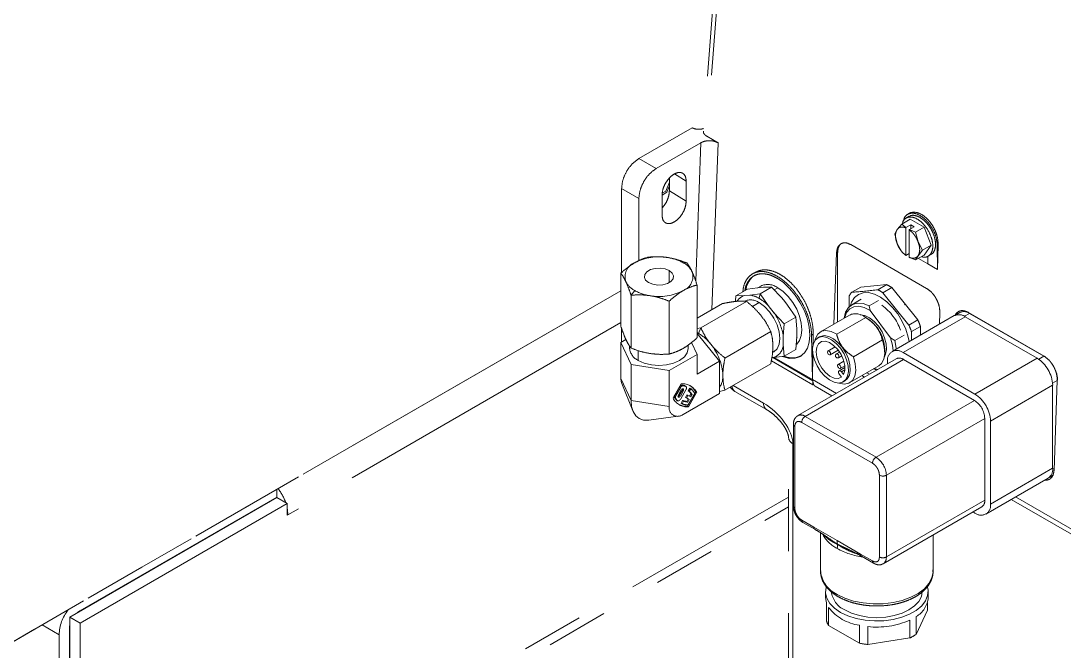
# Paper-space layout 'Blatt1' of a CAD drawing. Header units: millimetres. Extents: x 0 to 1189, y 0 to 841.
# Drawn here: x 772.59 to 793.95, y 131.75 to 144.65 of the extents above; entities that cross this region are included whole.
import ezdxf

# ---------------------------------------------------------------- set-up
doc = ezdxf.new("R2010")
doc.units = ezdxf.units.MM
doc.linetypes.add('PHANTOM', pattern=[12.7, 6.35, -1.27, 1.27, -1.27, 1.27, -1.27])

psp = doc.layouts.new('Blatt1')

# ---------------------------------------------------------------- linework, layer by layer
at = {"color": 7, "linetype": 'PHANTOM', "lineweight": 18}
for p, q in [((787.125, 149.846), (786.561, 142.389)), ((785.241, 141.829), (786.332, 142.458)), ((786.634, 142.284), (786.862, 142.152)), ((785.595, 141.625), (786.508, 142.152)), ((785.866, 141.169), (785.866, 141.431)), ((784.888, 139.496), (784.888, 141.217)), ((785.866, 141.347), (785.795, 141.164)), ((785.866, 141.274), (785.813, 141.138)), ((786.21, 140.959), (786.21, 141.368)), ((785.241, 139.739), (785.241, 141.012)), ((785.715, 141.082), (785.715, 140.674)), ((785.813, 141.138), (785.717, 141.083)), ((785.795, 141.164), (785.721, 141.122)), ((790.798, 140.591), (790.622, 140.489)), ((790.777, 140.647), (790.709, 140.608)), ((790.781, 140.708), (790.747, 140.688)), ((790.798, 140.591), (791.083, 140.426)), ((790.479, 140.286), (790.528, 140.375)), ((790.528, 140.375), (790.622, 140.489)), ((790.709, 140.415), (790.622, 140.489)), ((790.707, 140.411), (790.709, 140.415)), ((790.707, 139.846), (790.707, 140.411)), ((790.709, 140.415), (790.806, 140.471)), ((790.779, 140.374), (790.778, 140.371)), ((790.778, 140.371), (790.778, 139.805)), ((790.877, 140.431), (790.779, 140.374)), ((790.779, 140.374), (790.908, 140.324)), ((790.806, 140.471), (790.877, 140.431)), ((790.806, 140.471), (790.806, 140.39)), ((791.083, 140.426), (790.908, 140.324)), ((791.083, 140.426), (791.226, 140.057)), ((790.528, 140.089), (790.479, 140.286)), ((790.908, 140.324), (790.957, 140.127)), ((790.957, 140.127), (791.05, 139.956)), ((789.311, 139.909), (789.311, 138.486)), ((789.583, 140.067), (791.133, 139.172)), ((790.622, 139.918), (790.528, 140.089)), ((790.709, 139.844), (790.622, 139.918)), ((791.05, 139.956), (790.957, 139.841)), ((791.226, 140.057), (791.05, 139.956)), ((791.226, 140.057), (791.083, 139.854)), ((791.351, 140.055), (791.354, 139.559)), ((791.369, 140.065), (791.354, 139.559)), ((789.232, 138.441), (789.288, 139.897)), ((790.709, 139.844), (790.707, 139.846)), ((790.778, 139.884), (790.709, 139.844)), ((790.778, 139.805), (790.779, 139.803)), ((790.779, 139.803), (790.908, 139.753)), ((791.083, 139.854), (790.908, 139.753)), ((790.957, 139.841), (790.908, 139.753)), ((791.156, 139.673), (790.963, 139.785)), ((791.156, 139.673), (791.155, 139.831)), ((791.159, 139.829), (791.227, 139.868)), ((784.871, 138.401), (784.871, 139.482)), ((787.642, 139.509), (787.577, 139.474)), ((791.354, 139.559), (791.156, 139.673)), ((756.37, 122.671), (784.871, 139.125)), ((784.871, 139.125), (756.512, 122.753)), ((786.433, 138.159), (786.433, 139.241)), ((787.227, 139.019), (787.464, 139.156)), ((787.464, 139.156), (787.67, 139.183)), ((787.722, 139.063), (787.516, 139.035)), ((787.67, 139.183), (787.731, 139.189)), ((787.735, 139.219), (787.675, 139.184)), ((787.722, 139.063), (787.959, 139.2)), ((787.889, 138.82), (787.722, 139.063)), ((787.731, 139.189), (787.792, 139.194)), ((787.792, 139.194), (787.959, 139.2)), ((787.959, 139.2), (788.165, 138.979)), ((789.6, 139.095), (789.783, 139.2)), ((790.317, 139.248), (789.783, 139.2)), ((790.317, 139.248), (790.134, 139.143)), ((790.237, 139.083), (790.419, 139.189)), ((790.771, 138.419), (790.237, 139.083)), ((790.953, 138.525), (790.419, 139.189)), ((785.081, 139.032), (785.081, 137.95)), ((785.861, 137.829), (785.861, 138.911)), ((786.951, 138.86), (786.433, 138.56)), ((787.446, 138.904), (786.51, 138.363)), ((787.227, 139.019), (787.22, 138.919)), ((787.394, 139.024), (787.227, 139.019)), ((787.516, 139.035), (787.394, 139.024)), ((788.165, 138.979), (788.226, 138.903)), ((788.226, 138.903), (788.287, 138.828)), ((789.549, 139.022), (789.549, 138.779)), ((789.79, 138.948), (789.599, 138.838)), ((789.955, 138.813), (790.146, 138.923)), ((790.69, 138.836), (790.68, 138.849)), ((788.011, 138.668), (787.889, 138.82)), ((788.217, 138.447), (788.011, 138.668)), ((788.287, 138.828), (788.454, 138.584)), ((789.974, 138.72), (789.955, 138.813)), ((790.393, 138.159), (789.974, 138.72)), ((791.403, 138.675), (791.395, 138.439)), ((791.812, 138.679), (791.709, 138.62)), ((791.987, 138.679), (793.537, 137.784)), ((793.532, 137.782), (792.012, 138.659)), ((788.198, 138.187), (788.217, 138.447)), ((788.454, 138.584), (788.217, 138.447)), ((788.454, 138.584), (788.473, 138.346)), ((789.552, 138.625), (788.958, 138.283)), ((789.291, 138.232), (789.885, 138.575)), ((789.908, 138.563), (789.852, 138.596)), ((791.699, 138.614), (790.426, 137.879)), ((790.953, 138.525), (790.771, 138.419)), ((793.394, 137.743), (791.923, 138.592)), ((784.888, 138.073), (784.888, 138.353)), ((786.51, 138.363), (786.433, 138.348)), ((786.89, 137.681), (786.433, 138.249)), ((787.941, 138.288), (787.004, 137.747)), ((788.473, 138.346), (788.473, 138.265)), ((788.473, 138.265), (788.473, 138.184)), ((788.777, 138.217), (788.798, 137.304)), ((788.811, 138.237), (788.808, 138.013)), ((790.673, 138.217), (790.482, 138.107)), ((790.822, 138.287), (791.004, 138.392)), ((790.822, 138.108), (790.822, 138.287)), ((791.004, 138.213), (791.004, 138.392)), ((784.976, 138.124), (784.871, 138.064)), ((784.871, 138.064), (785.081, 137.613)), ((784.871, 138.064), (784.871, 137.329)), ((785.052, 137.991), (785.052, 137.943)), ((786.252, 137.943), (786.252, 138.014)), ((786.433, 137.822), (786.32, 138.064)), ((788.198, 138.025), (788.198, 138.187)), ((788.217, 137.787), (788.198, 138.025)), ((788.473, 138.184), (788.454, 137.924)), ((788.471, 138.156), (788.485, 138.172)), ((788.941, 138.181), (788.906, 138.16)), ((790.228, 138.116), (789.634, 137.773)), ((790.482, 138.107), (790.393, 138.159)), ((785.861, 137.492), (786.433, 137.822)), ((786.433, 137.822), (786.433, 137.417)), ((787.977, 137.857), (788.003, 137.872)), ((788.011, 137.759), (788.217, 137.787)), ((788.217, 137.787), (788.454, 137.924)), ((788.805, 137.835), (788.798, 137.304)), ((789.263, 137.975), (789.113, 137.889)), ((789.158, 137.811), (789.324, 137.907)), ((789.351, 137.869), (789.285, 137.83)), ((789.33, 137.753), (789.396, 137.791)), ((790.276, 137.861), (790.276, 137.926)), ((792.121, 137.008), (790.651, 137.857)), ((785.081, 136.878), (785.081, 137.613)), ((785.081, 137.613), (785.861, 137.492)), ((786.89, 137.681), (786.433, 137.417)), ((786.89, 137.021), (786.89, 137.681)), ((787.941, 137.628), (787.004, 137.087)), ((787.953, 137.691), (788.805, 137.2)), ((787.964, 137.755), (788.011, 137.759)), ((788.798, 137.304), (788.009, 137.759)), ((790.511, 137.731), (788.496, 136.568)), ((789.439, 137.681), (789.32, 137.612)), ((789.365, 137.534), (789.458, 137.588)), ((789.558, 137.243), (790.152, 137.586)), ((790.332, 137.673), (790.332, 137.628)), ((790.661, 137.716), (792.111, 136.879)), ((785.861, 137.492), (785.861, 136.757)), ((789.461, 137.553), (789.342, 137.485)), ((789.389, 137.358), (789.348, 137.412)), ((789.391, 137.462), (789.431, 137.408)), ((789.86, 137.355), (789.805, 137.386)), ((789.91, 137.447), (789.965, 137.416)), ((790.113, 137.501), (790.046, 137.525)), ((790.133, 137.513), (790.054, 137.53)), ((784.89, 137.222), (785.118, 136.664)), ((785.941, 136.929), (786.109, 137.22)), ((785.982, 136.996), (786.071, 137.151)), ((786.003, 136.984), (786.092, 137.139)), ((786.178, 137.181), (786.183, 137.179)), ((786.204, 137.167), (786.183, 137.179)), ((786.25, 137.077), (786.282, 137.131)), ((786.303, 137.119), (786.282, 137.131)), ((789.284, 137.023), (788.798, 137.304)), ((788.805, 137.281), (788.805, 137.2)), ((788.805, 137.2), (788.819, 137.208)), ((788.853, 137.169), (789.195, 136.971)), ((789.426, 137.26), (789.461, 137.28)), ((793.712, 135.493), (793.712, 137.192)), ((793.807, 137.287), (793.742, 135.455)), ((786.05, 136.993), (786.108, 137.094)), ((786.127, 137.083), (786.069, 136.981)), ((786.149, 137.071), (786.09, 136.969)), ((786.204, 137.094), (786.097, 136.909)), ((786.147, 136.592), (786.89, 137.021)), ((786.193, 136.941), (786.224, 136.996)), ((786.249, 136.909), (786.193, 136.941)), ((786.193, 136.941), (786.214, 136.929)), ((786.245, 136.983), (786.214, 136.929)), ((786.214, 136.929), (786.27, 136.896)), ((786.224, 136.996), (786.245, 136.983)), ((786.235, 136.759), (786.403, 137.05)), ((786.302, 136.951), (786.245, 136.983)), ((786.386, 137.024), (786.249, 136.788)), ((786.25, 137.077), (786.271, 137.064)), ((786.424, 137.038), (786.256, 136.747)), ((786.303, 137.119), (786.271, 137.064)), ((786.28, 136.963), (786.309, 137.013)), ((786.331, 137.001), (786.302, 136.951)), ((786.331, 137.001), (786.309, 137.013)), ((786.403, 137.05), (786.424, 137.038)), ((786.89, 137.065), (787.004, 137.087)), ((787.207, 137.064), (787.855, 136.69)), ((786.013, 136.885), (786.009, 136.889)), ((786.013, 136.885), (786.034, 136.873)), ((786.104, 136.824), (786.135, 136.878)), ((786.104, 136.824), (786.125, 136.811)), ((786.157, 136.866), (786.125, 136.811)), ((786.157, 136.866), (786.135, 136.878)), ((786.22, 136.858), (786.249, 136.909)), ((786.22, 136.858), (786.241, 136.846)), ((786.235, 136.759), (786.256, 136.747)), ((786.27, 136.896), (786.241, 136.846)), ((786.249, 136.909), (786.27, 136.896)), ((785.448, 136.474), (786.045, 136.555)), ((792.323, 136.512), (792.323, 134.838)), ((788.405, 136.389), (788.405, 134.716)), ((792.44, 134.758), (792.44, 136.457)), ((788.305, 126.174), (788.305, 136.123)), ((792.346, 134.552), (793.619, 135.287)), ((793.63, 135.294), (793.732, 135.353)), ((777.826, 134.9), (777.826, 135.058)), ((777.831, 134.891), (773.593, 132.445)), ((773.795, 132.573), (777.826, 134.9)), ((778.043, 134.769), (777.831, 134.891)), ((792.866, 134.852), (795.405, 133.387)), ((795.353, 133.519), (792.955, 134.904)), ((773.805, 132.323), (778.043, 134.769)), ((776.823, 128.07), (788.305, 134.699)), ((778.043, 134.769), (778.043, 134.53)), ((790.246, 133.537), (792.261, 134.701)), ((792.082, 134.597), (792.121, 134.575)), ((778.043, 134.546), (778.057, 134.538)), ((778.043, 134.53), (778.057, 134.538)), ((788.596, 134.384), (788.841, 134.242)), ((788.963, 134.168), (788.963, 133.378)), ((791.263, 133.378), (791.263, 134.125)), ((789.8, 133.689), (790.046, 133.547)), ((789.063, 132.97), (789.063, 132.848)), ((791.163, 132.848), (791.163, 132.97)), ((789.08, 132.74), (789.08, 132.373)), ((791.147, 132.74), (791.147, 132.588)), ((773.593, 132.445), (773.805, 132.323)), ((773.593, 132.445), (773.593, 126.776)), ((789.125, 132.275), (789.125, 132.642)), ((790.915, 132.089), (791.147, 132.588)), ((790.915, 132.089), (790.915, 132.456)), ((773.805, 126.653), (773.805, 132.323)), ((789.125, 132.275), (789.758, 131.91)), ((789.758, 132.277), (789.758, 131.91)), ((789.927, 131.884), (789.927, 132.251)), ((790.791, 132.385), (790.791, 132.017)), ((773.371, 126.653), (773.371, 132.083)), ((773.583, 126.776), (773.583, 132.206)), ((789.927, 131.884), (790.791, 132.017))]:
    psp.add_line(p, q, dxfattribs=at)
at = {"color": 8, "linetype": 'PHANTOM', "lineweight": 18}
for p, q in [((787.207, 149.865), (786.634, 142.284)), ((786.508, 142.152), (786.404, 139.325)), ((786.862, 142.152), (786.736, 138.735)), ((785.241, 141.829), (785.595, 141.625)), ((786.21, 141.368), (785.971, 141.513)), ((785.241, 141.012), (784.888, 141.217)), ((786.21, 140.959), (785.866, 141.169)), ((789.311, 139.909), (789.288, 139.897)), ((791.369, 140.065), (791.351, 140.055)), ((786.147, 139.698), (786.224, 139.692)), ((785.864, 139.29), (785.864, 139.535)), ((785.081, 139.032), (785.157, 139.127)), ((787.722, 139.063), (787.703, 138.969)), ((788.013, 139.142), (788.085, 139.184)), ((787.703, 138.882), (787.564, 138.802)), ((792.012, 138.659), (791.909, 138.6)), ((784.871, 138.472), (778.057, 134.538)), ((790.651, 137.857), (791.923, 138.592)), ((786.465, 138.249), (786.51, 138.363)), ((788.811, 138.237), (788.777, 138.217)), ((785.228, 137.698), (785.228, 137.899)), ((793.532, 137.782), (793.428, 137.721)), ((788.805, 137.281), (787.981, 137.757)), ((790.661, 137.716), (788.646, 136.553)), ((792.121, 137.008), (793.394, 137.743)), ((789.459, 137.502), (789.391, 137.462)), ((784.871, 137.329), (785.081, 136.878)), ((786.071, 137.151), (786.092, 137.139)), ((786.125, 137.19), (786.146, 137.178)), ((786.178, 137.181), (786.199, 137.169)), ((787.171, 137.183), (787.793, 136.824)), ((792.44, 136.457), (793.712, 137.192)), ((793.807, 137.287), (793.711, 137.231)), ((785.974, 136.93), (785.996, 136.918)), ((785.982, 136.996), (786.003, 136.984)), ((786.069, 136.981), (786.09, 136.969)), ((786.149, 137.071), (786.127, 137.083)), ((785.081, 136.878), (785.861, 136.757)), ((786.009, 136.889), (786.03, 136.876)), ((792.111, 136.879), (790.096, 135.716)), ((788.646, 136.553), (790.096, 135.716)), ((792.323, 136.512), (790.308, 135.349)), ((788.434, 134.675), (788.434, 136.349)), ((790.025, 135.593), (788.575, 136.43)), ((788.393, 135.996), (788.393, 126.047)), ((792.44, 134.758), (793.712, 135.493)), ((793.743, 135.494), (793.712, 135.477)), ((790.166, 133.675), (790.166, 135.349)), ((790.308, 135.349), (790.308, 133.675)), ((774.119, 126.712), (788.305, 134.902)), ((792.323, 134.838), (790.308, 133.675)), ((788.821, 134.288), (788.575, 134.43)), ((789.3, 134.011), (788.821, 134.288)), ((789.78, 133.735), (789.3, 134.011)), ((790.025, 133.593), (789.78, 133.735)), ((773.371, 132.083), (773.022, 132.285))]:
    psp.add_line(p, q, dxfattribs=at)
at = {"color": 7, "linetype": 'PHANTOM', "lineweight": 18, "flags": 128}
for points in [[(785.44, 139.29), (785.38, 139.339), (785.353, 139.398), (785.362, 139.457), (785.406, 139.512), (785.48, 139.555), (785.574, 139.58), (785.678, 139.585), (785.779, 139.57), (785.864, 139.535)], [(785.864, 139.535), (785.924, 139.486), (785.951, 139.428), (785.942, 139.368), (785.898, 139.313), (785.824, 139.271), (785.73, 139.245), (785.626, 139.24), (785.525, 139.256), (785.44, 139.29)], [(788.172, 137.781), (788.201, 137.768), (788.327, 137.739), (788.444, 137.744), (788.545, 137.781), (788.629, 137.851), (788.691, 137.949), (788.729, 138.072), (788.742, 138.216), (788.729, 138.375), (788.691, 138.543), (788.629, 138.713), (788.545, 138.878), (788.444, 139.034), (788.327, 139.172), (788.201, 139.289), (788.07, 139.38), (788.07, 139.38)], [(788.085, 139.184), (788.195, 139.106), (788.299, 139.003), (788.393, 138.881), (788.472, 138.745), (788.531, 138.603), (788.567, 138.461), (788.58, 138.327), (788.567, 138.207), (788.531, 138.107), (788.472, 138.033), (788.471, 138.032)], [(790.706, 138.337), (790.632, 138.497), (790.54, 138.648), (790.433, 138.784), (790.315, 138.9), (790.191, 138.992), (790.066, 139.054), (789.945, 139.085), (789.834, 139.083), (789.736, 139.049), (789.656, 138.984), (789.597, 138.891), (789.572, 138.82)], [(787.703, 138.882), (787.813, 138.802), (787.915, 138.694), (788.003, 138.565), (788.07, 138.425), (788.113, 138.282), (788.127, 138.147), (788.113, 138.028), (788.07, 137.935), (788.003, 137.872), (788.003, 137.872)], [(789.446, 138.564), (789.474, 138.682), (789.53, 138.78), (789.612, 138.844), (789.714, 138.872), (789.83, 138.861), (789.955, 138.813)], [(789.454, 138.569), (789.455, 138.575), (789.495, 138.679), (789.56, 138.754), (789.644, 138.797), (789.746, 138.806), (789.857, 138.78), (789.974, 138.72)], [(789.771, 138.633), (789.779, 138.634), (789.87, 138.617), (789.966, 138.57), (790.06, 138.495), (790.146, 138.396), (790.219, 138.282), (790.272, 138.159), (790.304, 138.036), (790.311, 137.922), (790.292, 137.823), (790.268, 137.772)], [(786.465, 138.249), (786.433, 138.266), (786.433, 138.267)], [(788.841, 138.097), (788.855, 138.148), (788.904, 138.237), (788.978, 138.293), (789.071, 138.311), (789.178, 138.29), (789.291, 138.232)], [(788.941, 138.181), (788.957, 138.189), (789.037, 138.205), (789.127, 138.189), (789.223, 138.141), (789.317, 138.066), (789.404, 137.968), (789.476, 137.853), (789.53, 137.73), (789.561, 137.608), (789.568, 137.493), (789.55, 137.395), (789.508, 137.319), (789.461, 137.28)], [(790.776, 138.082), (790.757, 138.176), (790.706, 138.337)], [(788.963, 137.472), (788.891, 137.587), (788.837, 137.71), (788.806, 137.833), (788.799, 137.947), (788.817, 138.045), (788.859, 138.121), (788.922, 138.168), (789.001, 138.185), (789.092, 138.168), (789.188, 138.121), (789.282, 138.046), (789.368, 137.947), (789.441, 137.833), (789.495, 137.71), (789.526, 137.587), (789.533, 137.473), (789.515, 137.374), (789.473, 137.299), (789.41, 137.251), (789.33, 137.235), (789.24, 137.251), (789.144, 137.299), (789.05, 137.374), (788.963, 137.472)], [(789.431, 137.408), (789.458, 137.49), (789.458, 137.593), (789.431, 137.705), (789.381, 137.818), (789.312, 137.922), (789.229, 138.006), (789.141, 138.064), (789.055, 138.09), (788.979, 138.082), (788.919, 138.04), (788.882, 137.969), (788.871, 137.874), (788.885, 137.765), (788.926, 137.65), (788.987, 137.541), (789.065, 137.448), (789.152, 137.377), (789.24, 137.337), (789.321, 137.33), (789.389, 137.358)], [(790.228, 138.116), (790.266, 137.971), (790.275, 137.836), (790.255, 137.72), (790.206, 137.632), (790.152, 137.586)], [(790.393, 138.159), (790.432, 138.01), (790.445, 137.891)], [(790.482, 138.107), (790.512, 137.948), (790.514, 137.93)], [(785.228, 137.698), (785.352, 137.643), (785.497, 137.608), (785.652, 137.597), (785.807, 137.608), (785.952, 137.643), (786.076, 137.698), (786.172, 137.77), (786.232, 137.853), (786.252, 137.943)], [(789.153, 137.87), (789.142, 137.883), (789.129, 137.89), (789.118, 137.891), (789.109, 137.885), (789.105, 137.875), (789.105, 137.861), (789.109, 137.845), (789.118, 137.829), (789.13, 137.817), (789.142, 137.81), (789.154, 137.809), (789.162, 137.814), (789.167, 137.825), (789.167, 137.839), (789.162, 137.855), (789.153, 137.87)], [(789.325, 137.812), (789.313, 137.824), (789.301, 137.831), (789.289, 137.832), (789.283, 137.829)], [(789.328, 137.752), (789.334, 137.756), (789.338, 137.767), (789.338, 137.781), (789.334, 137.797), (789.325, 137.812)], [(789.634, 137.773), (789.672, 137.629), (789.681, 137.494), (789.661, 137.378), (789.612, 137.289), (789.538, 137.233), (789.444, 137.215), (789.339, 137.235)], [(789.36, 137.594), (789.348, 137.606), (789.336, 137.613), (789.324, 137.614), (789.316, 137.609), (789.311, 137.598), (789.311, 137.584), (789.316, 137.568), (789.325, 137.553), (789.336, 137.541), (789.349, 137.534), (789.36, 137.533), (789.369, 137.538), (789.374, 137.548), (789.373, 137.563), (789.369, 137.579), (789.36, 137.594)], [(789.348, 137.412), (789.337, 137.431), (789.331, 137.45), (789.331, 137.468), (789.337, 137.481), (789.348, 137.487), (789.362, 137.486), (789.377, 137.477), (789.391, 137.462)], [(784.89, 137.222), (784.877, 137.268), (784.871, 137.329)], [(786.204, 137.094), (786.21, 137.106), (786.215, 137.119), (786.217, 137.131), (786.217, 137.142), (786.216, 137.152), (786.212, 137.16), (786.206, 137.166), (786.199, 137.169)], [(786.09, 136.969), (786.081, 136.957), (786.07, 136.948), (786.059, 136.944), (786.05, 136.946), (786.043, 136.953), (786.041, 136.964), (786.043, 136.978), (786.05, 136.993)], [(786.108, 137.094), (786.117, 137.106), (786.128, 137.115), (786.139, 137.119), (786.149, 137.117), (786.155, 137.11), (786.157, 137.099), (786.155, 137.085), (786.149, 137.071)], [(785.448, 136.474), (785.433, 136.472), (785.335, 136.476), (785.248, 136.508), (785.177, 136.567), (785.124, 136.651), (785.092, 136.756), (785.081, 136.878)], [(786.097, 136.909), (786.09, 136.898), (786.081, 136.888), (786.072, 136.88), (786.062, 136.874), (786.053, 136.871), (786.044, 136.87), (786.036, 136.872), (786.03, 136.876)], [(777.78, 134.874), (777.783, 134.869), (777.785, 134.865)], [(778.057, 134.538), (778.049, 134.638), (778.043, 134.671)], [(789.074, 133.056), (789.073, 133.054), (789.064, 132.942), (789.091, 132.831), (789.153, 132.725), (789.247, 132.628), (789.371, 132.542)], [(789.371, 132.542), (789.52, 132.47), (789.689, 132.416), (789.873, 132.38), (790.065, 132.365), (790.258, 132.37), (790.447, 132.395), (790.624, 132.441), (790.784, 132.504), (790.921, 132.583), (791.031, 132.675), (791.109, 132.778), (791.153, 132.886), (791.162, 132.998), (791.152, 133.06)], [(789.456, 132.591), (789.597, 132.524), (789.757, 132.474), (789.932, 132.444), (790.113, 132.433), (790.295, 132.444), (790.469, 132.474), (790.63, 132.524), (790.771, 132.591), (790.887, 132.672), (790.972, 132.765), (791.025, 132.865), (791.043, 132.97)], [(789.063, 132.848), (789.066, 132.806), (789.08, 132.74)], [(773.731, 132.525), (773.754, 132.545), (773.795, 132.573)], [(773.583, 132.206), (773.587, 132.256), (773.593, 132.286)]]:
    psp.add_lwpolyline(points, dxfattribs=at)
at = {"color": 8, "linetype": 'PHANTOM', "lineweight": 18, "flags": 128}
psp.add_lwpolyline([(789.3, 132.909), (789.458, 132.833), (789.638, 132.774), (789.832, 132.735), (790.036, 132.716), (790.242, 132.719), (790.444, 132.743), (790.635, 132.787), (790.81, 132.85), (790.962, 132.931), (791.087, 133.025), (791.181, 133.131), (791.24, 133.245), (791.263, 133.364), (791.263, 133.378)], dxfattribs=at)
at = {"color": 7, "linetype": 'PHANTOM', "lineweight": 18}
for centre, radius, start, end in [((785.266, 139.411), 0.308, 110.7421, 199.461), ((785.651, 138.744), 1.075, 80.2289, 117.3572), ((785.707, 138.9), 0.911, 61.1112, 82.0227), ((785.948, 139.318), 0.43, 27.6511, 62.3551), ((786.038, 139.415), 0.308, 290.7421, 19.461), ((785.356, 139.507), 0.43, 207.6511, 242.3551), ((785.597, 139.925), 0.911, 241.1112, 262.0227), ((785.653, 140.081), 1.075, 260.2289, 297.3572), ((787.881, 138.907), 0.344, 53.6074, 115.0822), ((789.903, 138.828), 0.403, 138.5531, 151.2455), ((789.715, 138.299), 0.942, 56.3997, 63.6057), ((789.898, 138.404), 0.942, 56.3997, 63.6057), ((787.475, 138.787), 0.251, 108.7786, 150.3843), ((787.527, 138.637), 0.301, 54.3174, 114.3721), ((787.45, 138.551), 0.488, 58.8294, 82.2286), ((787.266, 138.232), 0.856, 43.2751, 59.3336), ((787.096, 138.037), 1.112, 7.7834, 34.628), ((789.68, 138.345), 0.308, 48.2854, 114.5465), ((789.577, 137.949), 1.086, 19.6507, 53.8413), ((791.792, 138.408), 0.226, 54.3824, 114.3071), ((791.895, 138.496), 0.201, 54.3824, 114.3071), ((789.488, 137.896), 0.788, 2.2025, 57.7921), ((789.291, 137.769), 1.616, 18.6916, 23.7198), ((789.474, 137.875), 1.616, 18.6916, 23.7198), ((785.995, 137.469), 0.911, 37.9787, 58.8941), ((785.887, 137.342), 1.074, 2.6393, 39.7721), ((787.899, 138.036), 0.299, 291.9984, 357.8003), ((785.352, 137.972), 0.301, 185.6298, 245.6904), ((789.311, 137.794), 0.0453, 128.2532, 291.7414), ((790.526, 137.705), 0.197, 50.7967, 189.214), ((790.573, 137.594), 0.151, 54.3824, 114.3071), ((793.022, 137.16), 0.692, 2.6055, 57.3945), ((786.544, 137.371), 0.417, 326.0025, 2.8362), ((793.294, 137.281), 0.521, 1.1686, 20.5954), ((786.132, 137.124), 0.0669, 96.3927, 155.9307), ((786.153, 137.112), 0.0669, 96.3927, 155.9307), ((786.134, 136.899), 0.322, 25.5591, 94.4301), ((786.098, 136.867), 0.324, 75.6803, 85.2174), ((786.119, 136.855), 0.324, 75.6803, 85.2174), ((786.101, 136.903), 0.336, 26.0768, 56.9705), ((787.357, 137.324), 0.3, 215.5174, 240.0027), ((788.973, 137.277), 0.169, 178.6229, 204.1947), ((786.231, 137.068), 0.322, 205.5591, 274.4301), ((786.036, 136.957), 0.067, 144.0716, 203.6015), ((786.241, 137.115), 0.324, 214.7737, 224.3097), ((786.057, 136.945), 0.067, 144.0716, 203.6015), ((786.262, 137.103), 0.324, 214.7737, 224.3097), ((786.024, 137.004), 0.0504, 291.0215, 333.2008), ((786.085, 137.11), 0.0504, 326.7997, 8.9823), ((786.072, 136.85), 0.289, 34.5996, 51.8947), ((786.093, 136.837), 0.289, 34.5996, 51.8947), ((786.106, 136.866), 0.321, 29.5047, 52.2515), ((791.749, 136.425), 0.692, 2.6055, 57.3945), ((786.036, 136.729), 0.176, 170.786, 309.2033), ((786.212, 137.094), 0.336, 243.0336, 273.9148), ((786.247, 137.108), 0.321, 247.7376, 270.487), ((786.243, 137.146), 0.289, 248.0946, 265.3915), ((786.264, 137.134), 0.289, 248.0946, 265.3915), ((791.862, 136.491), 0.461, 2.6055, 57.3945), ((793.492, 135.469), 0.222, 305.0133, 6.2988), ((777.049, 134.446), 1.021, 19.5597, 37.952), ((792.176, 134.822), 0.148, 305.0133, 6.2988), ((788.455, 134.721), 0.0503, 185.6948, 245.6253), ((792.246, 134.727), 0.197, 230.7967, 9.214), ((789.536, 133.434), 0.575, 185.5046, 245.8156), ((789.649, 133.017), 0.468, 185.6948, 245.6253), ((790.687, 132.876), 0.478, 298.6012, 356.6445), ((774.27, 132.047), 0.9, 142.7959, 177.6897), ((789.889, 133.236), 0.967, 217.8239, 262.1815), ((789.484, 132.501), 0.424, 197.5862, 212.2107), ((790.118, 133.877), 1.637, 263.3031, 294.283), ((790.36, 132.908), 0.989, 295.8458, 304.1488), ((790.101, 133.571), 1.696, 258.31, 264.1039)]:
    psp.add_arc(centre, radius, start, end, dxfattribs=at)
at = {"color": 8, "linetype": 'PHANTOM', "lineweight": 18}
for centre, radius, start, end in [((787.286, 137.179), 0.139, 183.9886, 235.5629), ((787.942, 136.812), 0.149, 175.4178, 234.3406), ((788.559, 136.434), 0.147, 53.646, 115.6306), ((788.729, 136.423), 0.154, 122.6055, 177.3945), ((788.455, 136.395), 0.0505, 186.516, 245.5534), ((788.461, 136.136), 0.156, 185.1358, 244.3599), ((790.178, 135.587), 0.154, 122.6055, 177.3945), ((789.847, 135.328), 0.461, 2.6055, 57.3945), ((790.237, 135.485), 0.154, 242.6097, 297.3903), ((788.624, 134.424), 0.0493, 173.7012, 234.9867), ((788.871, 134.283), 0.0503, 174.3796, 234.302), ((789.625, 134.472), 0.704, 208.7353, 242.489), ((790.029, 135.174), 1.513, 241.2102, 262.2337), ((789.83, 133.73), 0.0503, 174.3796, 234.302), ((790.075, 133.588), 0.0503, 174.384, 234.2513), ((790.237, 133.811), 0.154, 242.6097, 297.3903), ((790.157, 133.66), 0.151, 306.3319, 5.5649)]:
    psp.add_arc(centre, radius, start, end, dxfattribs=at)
at = {"color": 7, "linetype": 'PHANTOM', "lineweight": 18}
psp.add_ellipse((788.981, 137.383), major_axis=(0.13, 0.214), ratio=0.562077, start_param=2.780054, end_param=3.154017, dxfattribs=at)
at = {"color": 8, "linetype": 'PHANTOM', "lineweight": 18}
psp.add_ellipse((787.793, 136.342), major_axis=(0.536, -0.526), ratio=0.512361, start_param=0.465427, end_param=2.036223, dxfattribs=at)
at = {"color": 7, "linetype": 'PHANTOM', "lineweight": 18}
for points, knots in [([(786.565, 142.444), (786.553, 142.44), (786.52, 142.429), (786.457, 142.426), (786.388, 142.434), (786.35, 142.45), (786.332, 142.458)], [0, 0, 0, 0, 0.173401, 0.448971, 0.724506, 1, 1, 1, 1]), ([(786.634, 142.284), (786.618, 142.295), (786.585, 142.318), (786.561, 142.357), (786.563, 142.382), (786.564, 142.392)], [0, 0, 0, 0, 0.369167, 0.757055, 1, 1, 1, 1]), ([(786.508, 142.152), (786.533, 142.164), (786.571, 142.181), (786.634, 142.192), (786.685, 142.196), (786.736, 142.192), (786.799, 142.181), (786.837, 142.164), (786.862, 142.152)], [0, 0, 0, 0, 0.239549, 0.369795, 0.500154, 0.630352, 0.760663, 1, 1, 1, 1]), ([(785.715, 140.814), (785.742, 140.847), (785.798, 140.915), (785.854, 141.046), (785.862, 141.128), (785.866, 141.169)], [0, 0, 0, 0, 0.311814, 0.655907, 1, 1, 1, 1]), ([(790.64, 140.5), (790.642, 140.511), (790.65, 140.566), (790.712, 140.62), (790.815, 140.643), (790.941, 140.599), (791.066, 140.499), (791.171, 140.356), (791.242, 140.192), (791.267, 140.034), (791.242, 139.903), (791.171, 139.826), (791.093, 139.799), (791.041, 139.819), (791.031, 139.824)], [0, 0, 0, 0, 0.024699, 0.119756, 0.214813, 0.30987, 0.404926, 0.499983, 0.59504, 0.690097, 0.785154, 0.880211, 0.975268, 1, 1, 1, 1]), ([(790.661, 140.549), (790.664, 140.567), (790.674, 140.634), (790.744, 140.698), (790.859, 140.722), (790.997, 140.674), (791.135, 140.563), (791.252, 140.405), (791.334, 140.224), (791.345, 140.111), (791.351, 140.055)], [0, 0, 0, 0, 0.051305, 0.186832, 0.32236, 0.457888, 0.593416, 0.728944, 0.864472, 1, 1, 1, 1]), ([(791.221, 139.869), (791.226, 139.87), (791.258, 139.881), (791.295, 139.941), (791.321, 140.042), (791.31, 140.171), (791.267, 140.307), (791.195, 140.438), (791.102, 140.549), (790.997, 140.63), (790.894, 140.668), (790.816, 140.671), (790.784, 140.647), (790.775, 140.64)], [0, 0, 0, 0, 0.019643, 0.123985, 0.228327, 0.33267, 0.437012, 0.541354, 0.645696, 0.750038, 0.854381, 0.958723, 1, 1, 1, 1]), ([(790.777, 140.705), (790.777, 140.705), (790.794, 140.719), (790.835, 140.729), (790.918, 140.733), (791.032, 140.693), (791.143, 140.603), (791.223, 140.506), (791.277, 140.419), (791.321, 140.327), (791.361, 140.205), (791.366, 140.12), (791.369, 140.065)], [0, 0, 0, 0, 0.001822, 0.089371, 0.175107, 0.33448, 0.493853, 0.579589, 0.667138, 0.754703, 0.840486, 1, 1, 1, 1]), ([(789.288, 139.897), (789.293, 139.936), (789.301, 139.998), (789.339, 140.055), (789.378, 140.087), (789.425, 140.104), (789.492, 140.107), (789.547, 140.083), (789.583, 140.067)], [0, 0, 0, 0, 0.2394301, 0.3683285, 0.4999693, 0.6316151, 0.7605277, 1, 1, 1, 1]), ([(789.399, 140.094), (789.397, 140.093), (789.38, 140.087), (789.356, 140.062), (789.32, 140.008), (789.314, 139.948), (789.311, 139.909)], [0, 0, 0, 0, 0.0323354, 0.2870599, 0.53651, 1, 1, 1, 1]), ([(785.157, 139.698), (785.109, 139.668), (785.012, 139.607), (784.919, 139.524), (784.871, 139.482)], [0, 0, 0, 0, 0.494511, 1, 1, 1, 1]), ([(785.443, 139.812), (785.397, 139.8), (785.303, 139.775), (785.206, 139.724), (785.157, 139.698)], [0, 0, 0, 0, 0.495458, 1, 1, 1, 1]), ([(785.833, 139.803), (785.768, 139.811), (785.636, 139.826), (785.508, 139.817), (785.443, 139.812)], [0, 0, 0, 0, 0.494511, 1, 1, 1, 1]), ([(786.224, 139.692), (786.16, 139.716), (786.032, 139.764), (785.9, 139.79), (785.833, 139.803)], [0, 0, 0, 0, 0.495458, 1, 1, 1, 1]), ([(784.871, 139.482), (784.888, 139.46), (784.923, 139.415), (784.958, 139.344), (784.976, 139.308)], [0, 0, 0, 0, 0.495458, 1, 1, 1, 1]), ([(786.328, 139.517), (786.311, 139.552), (786.275, 139.624), (786.241, 139.669), (786.224, 139.692)], [0, 0, 0, 0, 0.494511, 1, 1, 1, 1]), ([(786.433, 139.241), (786.416, 139.292), (786.382, 139.394), (786.346, 139.476), (786.328, 139.517)], [0, 0, 0, 0, 0.495458, 1, 1, 1, 1]), ([(787.371, 139.102), (787.374, 139.129), (787.38, 139.205), (787.419, 139.309), (787.485, 139.41), (787.574, 139.479), (787.681, 139.517), (787.802, 139.52), (787.934, 139.489), (788.07, 139.426), (788.207, 139.332), (788.338, 139.21), (788.46, 139.067), (788.567, 138.906), (788.656, 138.734), (788.722, 138.557), (788.766, 138.381), (788.774, 138.272), (788.777, 138.217)], [0, 0, 0, 0, 0.034304, 0.098683, 0.163063, 0.227443, 0.291823, 0.356202, 0.420582, 0.484962, 0.549342, 0.613721, 0.678101, 0.742481, 0.806861, 0.87124, 0.93562, 1, 1, 1, 1]), ([(787.633, 139.505), (787.67, 139.521), (787.745, 139.552), (787.873, 139.553), (788.004, 139.522), (788.135, 139.461), (788.264, 139.372), (788.392, 139.254), (788.514, 139.107), (788.622, 138.938), (788.709, 138.755), (788.77, 138.572), (788.806, 138.396), (788.809, 138.289), (788.811, 138.237)], [0, 0, 0, 0, 0.087421, 0.173077, 0.255424, 0.333266, 0.411109, 0.493456, 0.579112, 0.666532, 0.75397, 0.839672, 0.922085, 1, 1, 1, 1]), ([(784.976, 139.308), (784.993, 139.268), (785.029, 139.186), (785.063, 139.084), (785.081, 139.032)], [0, 0, 0, 0, 0.494511, 1, 1, 1, 1]), ([(788.07, 139.38), (788.026, 139.402), (787.939, 139.447), (787.812, 139.474), (787.695, 139.47), (787.592, 139.432), (787.508, 139.363), (787.448, 139.262), (787.415, 139.18), (787.411, 139.128), (787.411, 139.125)], [0, 0, 0, 0, 0.141299, 0.282598, 0.423896, 0.565195, 0.706494, 0.847793, 0.989092, 1, 1, 1, 1]), ([(787.617, 139.439), (787.617, 139.439), (787.583, 139.426), (787.53, 139.372), (787.468, 139.275), (787.436, 139.192), (787.432, 139.141), (787.432, 139.137)], [0, 0, 0, 0, 0.000134, 0.325061, 0.649988, 0.974916, 1, 1, 1, 1]), ([(785.861, 138.911), (785.908, 138.952), (786.001, 139.035), (786.098, 139.096), (786.147, 139.127)], [0, 0, 0, 0, 0.495458, 1, 1, 1, 1]), ([(786.147, 139.127), (786.195, 139.152), (786.292, 139.203), (786.386, 139.228), (786.433, 139.241)], [0, 0, 0, 0, 0.494511, 1, 1, 1, 1]), ([(790.134, 139.143), (789.969, 139.124), (789.782, 139.103), (789.619, 139.096), (789.6, 139.095)], [0, 0, 0, 0, 0.883389, 1, 1, 1, 1]), ([(791.133, 139.172), (791.168, 139.147), (791.222, 139.109), (791.287, 139.029), (791.331, 138.96), (791.365, 138.885), (791.398, 138.787), (791.401, 138.719), (791.403, 138.675)], [0, 0, 0, 0, 0.239472, 0.368385, 0.500031, 0.631671, 0.76057, 1, 1, 1, 1]), ([(785.081, 139.032), (785.144, 139.036), (785.272, 139.045), (785.404, 139.03), (785.471, 139.022)], [0, 0, 0, 0, 0.495458, 1, 1, 1, 1]), ([(785.471, 139.022), (785.536, 139.01), (785.669, 138.984), (785.797, 138.935), (785.861, 138.911)], [0, 0, 0, 0, 0.494511, 1, 1, 1, 1]), ([(786.951, 138.86), (787.004, 138.87), (787.11, 138.892), (787.198, 138.902), (787.243, 138.907)], [0, 0, 0, 0, 0.495458, 1, 1, 1, 1]), ([(787.243, 138.907), (787.282, 138.91), (787.362, 138.915), (787.418, 138.907), (787.446, 138.904)], [0, 0, 0, 0, 0.494511, 1, 1, 1, 1]), ([(787.446, 138.904), (787.499, 138.861), (787.605, 138.774), (787.693, 138.673), (787.738, 138.621)], [0, 0, 0, 0, 0.495458, 1, 1, 1, 1]), ([(791.714, 138.611), (791.715, 138.614), (791.719, 138.637), (791.745, 138.666), (791.782, 138.699), (791.829, 138.716), (791.896, 138.72), (791.951, 138.695), (791.987, 138.679)], [0, 0, 0, 0, 0.025196, 0.190402, 0.359123, 0.52785, 0.693074, 1, 1, 1, 1]), ([(791.786, 138.694), (791.777, 138.687), (791.757, 138.671), (791.737, 138.646), (791.733, 138.623), (791.733, 138.62)], [0, 0, 0, 0, 0.376751, 0.913356, 1, 1, 1, 1]), ([(787.738, 138.621), (787.777, 138.569), (787.857, 138.462), (787.913, 138.346), (787.941, 138.288)], [0, 0, 0, 0, 0.494511, 1, 1, 1, 1]), ([(789.885, 138.575), (789.914, 138.556), (789.995, 138.501), (790.106, 138.393), (790.188, 138.251), (790.215, 138.16), (790.228, 138.116)], [0, 0, 0, 0, 0.173286, 0.488833, 0.756789, 1, 1, 1, 1]), ([(784.976, 138.124), (784.958, 138.164), (784.923, 138.246), (784.889, 138.349), (784.871, 138.401)], [0, 0, 0, 0, 0.494511, 1, 1, 1, 1]), ([(786.713, 138.03), (786.674, 138.082), (786.594, 138.189), (786.538, 138.305), (786.51, 138.363)], [0, 0, 0, 0, 0.494511, 1, 1, 1, 1]), ([(787.941, 138.288), (787.954, 138.242), (787.979, 138.148), (787.983, 138.039), (787.986, 137.984)], [0, 0, 0, 0, 0.495458, 1, 1, 1, 1]), ([(789.634, 137.773), (789.593, 137.801), (789.508, 137.858), (789.393, 137.981), (789.324, 138.114), (789.299, 138.201), (789.291, 138.232)], [0, 0, 0, 0, 0.243211, 0.511167, 0.826714, 1, 1, 1, 1]), ([(785.081, 137.95), (785.064, 137.972), (785.029, 138.017), (784.994, 138.088), (784.976, 138.124)], [0, 0, 0, 0, 0.495458, 1, 1, 1, 1]), ([(786.433, 138.159), (786.386, 138.118), (786.293, 138.035), (786.196, 137.974), (786.147, 137.943)], [0, 0, 0, 0, 0.495458, 1, 1, 1, 1]), ([(787.004, 137.747), (786.952, 137.79), (786.846, 137.877), (786.757, 137.978), (786.713, 138.03)], [0, 0, 0, 0, 0.495458, 1, 1, 1, 1]), ([(785.471, 137.838), (785.406, 137.851), (785.273, 137.877), (785.145, 137.925), (785.081, 137.95)], [0, 0, 0, 0, 0.494511, 1, 1, 1, 1]), ([(785.861, 137.829), (785.798, 137.825), (785.67, 137.816), (785.538, 137.831), (785.471, 137.838)], [0, 0, 0, 0, 0.495458, 1, 1, 1, 1]), ([(786.147, 137.943), (786.099, 137.918), (786.002, 137.867), (785.909, 137.842), (785.861, 137.829)], [0, 0, 0, 0, 0.494511, 1, 1, 1, 1]), ([(787.986, 137.984), (787.983, 137.927), (787.979, 137.813), (787.954, 137.69), (787.941, 137.628)], [0, 0, 0, 0, 0.494511, 1, 1, 1, 1]), ([(788.218, 137.782), (788.22, 137.781), (788.265, 137.76), (788.35, 137.748), (788.468, 137.748), (788.534, 137.778), (788.567, 137.794)], [0, 0, 0, 0, 0.011417, 0.34099, 0.670563, 1, 1, 1, 1]), ([(793.537, 137.784), (793.572, 137.759), (793.627, 137.721), (793.691, 137.641), (793.735, 137.572), (793.769, 137.497), (793.802, 137.399), (793.805, 137.332), (793.807, 137.287)], [0, 0, 0, 0, 0.239472, 0.368385, 0.500031, 0.631671, 0.76057, 1, 1, 1, 1]), ([(786.96, 137.392), (786.962, 137.448), (786.967, 137.563), (786.992, 137.685), (787.004, 137.747)], [0, 0, 0, 0, 0.494511, 1, 1, 1, 1]), ([(787.004, 137.087), (786.992, 137.134), (786.967, 137.227), (786.963, 137.337), (786.96, 137.392)], [0, 0, 0, 0, 0.495458, 1, 1, 1, 1]), ([(787.855, 136.69), (787.873, 136.68), (787.925, 136.648), (788.013, 136.58), (788.111, 136.485), (788.192, 136.386), (788.249, 136.294), (788.283, 136.22), (788.3, 136.166), (788.305, 136.135), (788.305, 136.126), (788.305, 136.123)], [0, 0, 0, 0, 0.09908, 0.286102, 0.464228, 0.622413, 0.741234, 0.837172, 0.908983, 0.966547, 1, 1, 1, 1]), ([(788.496, 136.564), (788.485, 136.558), (788.454, 136.541), (788.422, 136.489), (788.405, 136.435), (788.406, 136.4), (788.406, 136.389)], [0, 0, 0, 0, 0.179646, 0.517827, 0.85097, 1, 1, 1, 1]), ([(793.742, 135.455), (793.736, 135.415), (793.728, 135.354), (793.69, 135.296), (793.652, 135.263), (793.604, 135.249), (793.57, 135.241), (793.551, 135.248), (793.551, 135.248)], [0, 0, 0, 0, 0.314347, 0.483422, 0.655989, 0.828482, 0.997353, 1, 1, 1, 1]), ([(793.643, 135.314), (793.645, 135.312), (793.665, 135.305), (793.682, 135.309), (793.697, 135.312)], [0, 0, 0, 0, 0.136576, 1, 1, 1, 1]), ([(788.406, 134.715), (788.406, 134.706), (788.405, 134.681), (788.414, 134.636), (788.431, 134.581), (788.45, 134.544), (788.459, 134.526)], [0, 0, 0, 0, 0.143955, 0.402623, 0.700319, 1, 1, 1, 1]), ([(788.459, 134.526), (788.478, 134.498), (788.504, 134.459), (788.552, 134.414), (788.577, 134.393), (788.595, 134.385), (788.596, 134.384)], [0, 0, 0, 0, 0.488444, 0.677599, 0.988653, 1, 1, 1, 1]), ([(788.852, 134.238), (788.903, 134.208), (788.961, 134.174), (789.019, 134.131), (789.028, 134.125), (789.031, 134.122), (789.031, 134.122), (789.032, 134.122), (789.032, 134.121), (789.032, 134.121), (789.033, 134.12), (789.035, 134.119), (789.036, 134.118), (789.038, 134.116), (789.038, 134.116), (789.039, 134.115), (789.038, 134.115), (789.038, 134.115)], [0, 0, 0, 0, 0.806368, 0.906726, 0.933284, 0.941127, 0.94401, 0.9453, 0.94655, 0.949148, 0.952318, 0.961398, 0.972949, 0.979364, 0.986587, 0.995519, 1, 1, 1, 1]), ([(789.734, 133.733), (789.734, 133.733), (789.734, 133.732), (789.743, 133.726), (789.768, 133.711), (789.793, 133.696), (789.811, 133.685)], [0, 0, 0, 0, 0.019702, 0.122397, 0.34692, 1, 1, 1, 1]), ([(790.046, 133.547), (790.063, 133.539), (790.098, 133.521), (790.157, 133.512), (790.21, 133.517), (790.237, 133.535), (790.245, 133.541)], [0, 0, 0, 0, 0.261157, 0.549328, 0.849591, 1, 1, 1, 1]), ([(788.964, 133.398), (788.964, 133.397), (788.957, 133.358), (788.971, 133.279), (789.008, 133.168), (789.074, 133.065), (789.162, 132.972), (789.269, 132.891), (789.391, 132.823), (789.521, 132.768), (789.653, 132.728), (789.775, 132.702), (789.893, 132.684), (790.003, 132.674), (790.079, 132.673), (790.113, 132.672)], [0, 0, 0, 0, 0.00091, 0.098512, 0.192635, 0.287775, 0.382921, 0.476875, 0.568756, 0.657519, 0.73994, 0.814177, 0.873489, 0.942372, 1, 1, 1, 1]), ([(790.113, 132.672), (790.178, 132.674), (790.268, 132.677), (790.399, 132.693), (790.507, 132.712), (790.63, 132.744), (790.751, 132.786), (790.866, 132.839), (790.972, 132.902), (791.066, 132.975), (791.146, 133.058), (791.208, 133.15), (791.249, 133.252), (791.267, 133.34), (791.261, 133.393), (791.258, 133.409)], [0, 0, 0, 0, 0.106297, 0.149336, 0.22023, 0.292925, 0.370032, 0.449554, 0.53084, 0.613499, 0.697332, 0.782446, 0.869397, 0.959671, 1, 1, 1, 1])]:
    psp.add_open_spline(points, degree=3, knots=knots, dxfattribs=at)
for points in [[(784.888, 141.217), (784.893, 141.273), (784.904, 141.386), (784.985, 141.568), (785.102, 141.73), (785.195, 141.796), (785.241, 141.829)], [(785.241, 141.012), (785.247, 141.069), (785.257, 141.182), (785.339, 141.364), (785.456, 141.526), (785.549, 141.592), (785.595, 141.625)], [(786.21, 141.368), (786.206, 141.403), (786.199, 141.473), (786.142, 141.535), (786.06, 141.552), (785.963, 141.518), (785.865, 141.439), (785.783, 141.329), (785.726, 141.2), (785.719, 141.121), (785.715, 141.082)], [(785.715, 140.674), (785.719, 140.638), (785.726, 140.568), (785.783, 140.506), (785.865, 140.489), (785.963, 140.523), (786.06, 140.602), (786.142, 140.712), (786.199, 140.841), (786.206, 140.92), (786.21, 140.959)], [(790.528, 140.089), (790.519, 140.117), (790.5, 140.173), (790.493, 140.252), (790.5, 140.323), (790.519, 140.358), (790.528, 140.375)], [(790.528, 140.375), (790.539, 140.387), (790.559, 140.411), (790.603, 140.427), (790.652, 140.43), (790.689, 140.417), (790.707, 140.411)], [(790.778, 140.371), (790.796, 140.356), (790.833, 140.325), (790.882, 140.266), (790.926, 140.199), (790.947, 140.151), (790.957, 140.127)], [(790.957, 140.127), (790.966, 140.099), (790.985, 140.043), (790.993, 139.964), (790.985, 139.893), (790.966, 139.859), (790.957, 139.841)], [(790.707, 139.846), (790.689, 139.861), (790.652, 139.891), (790.603, 139.95), (790.559, 140.017), (790.539, 140.065), (790.528, 140.089)], [(790.957, 139.841), (790.947, 139.83), (790.926, 139.806), (790.882, 139.789), (790.833, 139.787), (790.796, 139.799), (790.778, 139.805)]]:
    psp.add_open_spline(points, degree=3, dxfattribs=at)
at = {"color": 8, "linetype": 'PHANTOM', "lineweight": 18}
for points, knots in [([(788.575, 136.43), (788.558, 136.438), (788.53, 136.451), (788.497, 136.45), (788.475, 136.441), (788.456, 136.426), (788.439, 136.398), (788.436, 136.368), (788.434, 136.349)], [0, 0, 0, 0, 0.239443, 0.369636, 0.5, 0.630193, 0.760557, 1, 1, 1, 1]), ([(790.166, 135.349), (790.164, 135.37), (790.161, 135.404), (790.144, 135.452), (790.126, 135.488), (790.103, 135.522), (790.07, 135.562), (790.043, 135.581), (790.025, 135.593)], [0, 0, 0, 0, 0.239443, 0.369636, 0.5, 0.630193, 0.760557, 1, 1, 1, 1]), ([(788.575, 134.43), (788.558, 134.442), (788.53, 134.461), (788.497, 134.501), (788.475, 134.535), (788.456, 134.571), (788.439, 134.62), (788.436, 134.653), (788.434, 134.675)], [0, 0, 0, 0, 0.239443, 0.369807, 0.5, 0.630364, 0.760557, 1, 1, 1, 1]), ([(789.307, 133.934), (789.274, 133.956), (789.199, 134.007), (789.087, 134.087), (788.968, 134.169), (788.883, 134.218), (788.841, 134.242)], [0, 0, 0, 0, 0.204185, 0.4712107, 0.7418635, 1, 1, 1, 1]), ([(789.307, 133.934), (789.276, 133.95), (789.205, 133.987), (789.111, 134.046), (789.061, 134.095), (789.039, 134.117)], [0, 0, 0, 0, 0.3069981, 0.7024953, 1, 1, 1, 1]), ([(789.307, 133.934), (789.305, 133.947), (789.3, 133.971), (789.3, 133.998), (789.3, 134.011)], [0, 0, 0, 0, 0.510374, 1, 1, 1, 1]), ([(789.3, 133.848), (789.304, 133.867), (789.311, 133.898), (789.308, 133.924), (789.307, 133.934)], [0, 0, 0, 0, 0.620716, 1, 1, 1, 1]), ([(789.8, 133.689), (789.747, 133.719), (789.642, 133.778), (789.497, 133.845), (789.386, 133.896), (789.332, 133.922), (789.307, 133.934)], [0, 0, 0, 0, 0.333834, 0.654916, 0.842677, 1, 1, 1, 1]), ([(789.737, 133.739), (789.709, 133.744), (789.614, 133.764), (789.501, 133.82), (789.388, 133.882), (789.332, 133.918), (789.307, 133.934)], [0, 0, 0, 0, 0.165527, 0.566062, 0.800451, 1, 1, 1, 1]), ([(790.166, 133.675), (790.164, 133.655), (790.161, 133.625), (790.144, 133.597), (790.126, 133.582), (790.103, 133.574), (790.07, 133.572), (790.043, 133.585), (790.025, 133.593)], [0, 0, 0, 0, 0.239443, 0.369807, 0.5, 0.630364, 0.760557, 1, 1, 1, 1])]:
    psp.add_open_spline(points, degree=3, knots=knots, dxfattribs=at)

doc.saveas('drawing.dxf')
